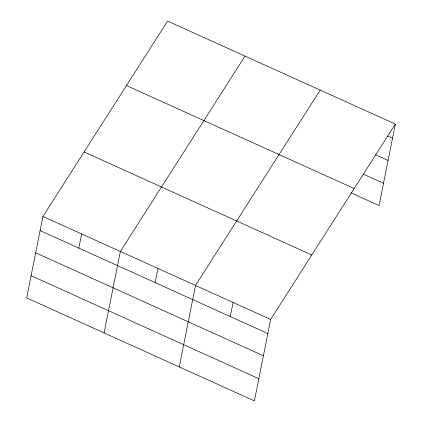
<?xml version="1.0" encoding="UTF-8"?>
<svg xmlns="http://www.w3.org/2000/svg" width="422" height="422" viewBox="0 0 422 422"><rect width="100%" height="100%" fill="white"/><g stroke="black" fill="none" stroke-linecap="round" stroke-linejoin="round"><path stroke-width="0.63" d="M42.938 216.454L26.66 297.916L254.382 400.9L270.66 319.438L395.34 124.084L167.618 21.1L42.938 216.454L270.66 319.438M78.83 248.089L81.652 233.957M104.086 332.932L120.365 251.465L245.04 56.115M155.117 282.587L157.939 268.461M179.234 366.913L195.513 285.451L320.187 90.097M230.264 316.574L233.086 302.442M395.34 124.084L379.061 205.546L351.03 192.87M387.744 136.053L392.513 138.21M375.548 154.768L388.076 160.434M363.221 174.159L383.498 183.327M126.473 85.566L354.195 188.55M84.084 151.983L311.805 254.972M40.116 230.581L267.838 333.565M35.675 252.799L263.397 355.783M31.101 275.693L258.823 378.682"/></g></svg>
